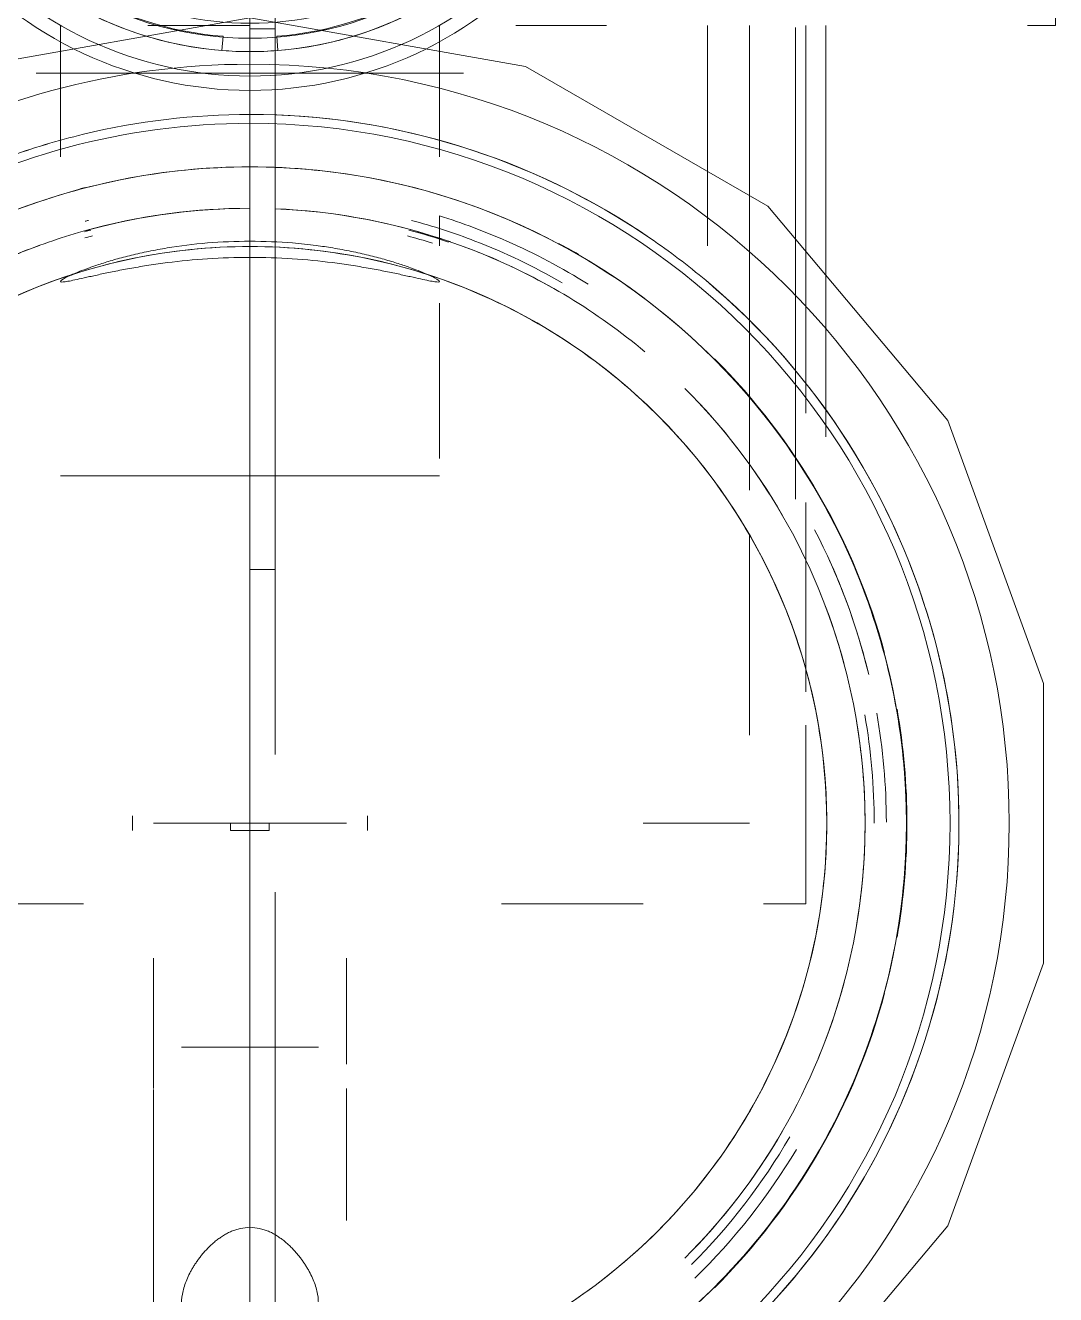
# Model space of a CAD drawing. Header units: metres. Extents: x 5 to 242, y -3 to 162.
# Drawn here: x 176.5136 to 176.6415, y 96.0434 to 96.201 of the extents above; entities that cross this region are included whole.
import ezdxf

# ---------------------------------------------------------------- set-up
doc = ezdxf.new("R2010")
doc.units = ezdxf.units.M
for name, color, linetype, lineweight in [('P-PIPE', 7, 'Continuous', 5), ('P-PIPE-CNTR', 7, 'Continuous', 5), ('P-SANR-FIXT', 7, 'Continuous', 5)]:
    doc.layers.add(name, color=color, linetype=linetype, lineweight=lineweight)

# ---------------------------------------------------------------- blocks, each defined once
blk = doc.blocks.new('Bomba Jacuzzi1 - 15B-T 1_1_2CV TRIF_220_380V _1 1_2CV_-2414014-TÉRREO 1_20')
at = {"layer": 'P-SANR-FIXT', "color": 254, "lineweight": 15, "true_color": 0xe0e0e0}
for p, q in [((-0.01000000000000001, 0.04879036790187211), (-0.01000000000000001, 0.02066056475512687)), ((0.08275103697726632, 0.0235077779681538), (0.09905599999994241, 0.0235077779681538)), ((0.09311510000000002, 0.01663468702741362), (0.09311510000000002, 0.02352500000000038)), ((0.09311510000000002, 0.01663468702741398), (0.09311510000000002, 0.02352500000000038)), ((0.09311510000000002, 0.0229713238353825), (0.09311510000000002, -0.02297132383538193)), ((0.09311510000000002, 0.02297132383538264), (0.09311510000000002, 0.0187560073709736)), ((0.09311510000000002, 0.0187560073709736), (0.09311510000000002, 0.01326250000000045)), ((0.09311510000000002, -3.196042743662642e-17), (0.09311510000000002, 0.01176250000000003)), ((0.09311510000000002, 5.048044136244805e-16), (0.09311510000000002, 0.01176250000000048)), ((-0.08689609248962615, 1.353583911622991e-16), (0.0868960924896132, 1.353583911622992e-16)), ((0.09311510000000002, -0.01176249999999998), (0.09311510000000002, -0.006088718036036832)), ((0.09311510000000002, -0.01176249999999954), (0.09311510000000002, -0.006088718036036295)), ((0.09311510000000002, -0.01326249999999951), (0.09311510000000002, -0.02297132383538179)), ((0.09311510000000002, -0.02352499999999963), (0.09311510000000002, -0.01663468702741345)), ((0.09311510000000002, -0.02272340506344993), (0.09311510000000002, -0.01663468702741305)), ((0.09905599999994241, -0.02350777796815307), (0.08275103697726632, -0.02350777796815307)), ((0.09311510000000002, -0.02352499999999963), (0.09311510000000002, -0.02272340506344993)), ((-0.01000000000000001, -0.03122211389559273), (-0.01000000000000001, -0.04879036790187178)), ((0, -0.04879036790188279), (0, -0.0619999999999997)), ((0.03579571668968001, -0.0619999999999997), (0.0109322728039117, -0.0619999999999997)), ((0.05242102550234312, -0.06772499999999959), (0.04023936132506853, -0.06772499999999959)), ((0.05242102550234312, -0.06772499999999959), (0.09878500888999846, -0.06772499999999959)), ((-0.009999999999893771, -0.06900000000020955), (0.01216656166898229, -0.06900000000020955)), ((0.09902800000000002, -0.09649999999999946), (0.09902800000000002, -0.09999999999999948)), ((0.09902800000000002, -0.09999999999999946), (0.09902800000000002, -0.09649999999999945))]:
    blk.add_line(p, q, dxfattribs=at)
at = {"layer": 'P-SANR-FIXT', "color": 7, "lineweight": 15, "true_color": 0xf8f8f8}
for p, q in [((-0.01000000000000001, 0.02640515683319184), (-0.01000000000000001, 0.02066056475512717)), ((0.0431151, 0.01176250000000048), (0.0431151, 0.01663468702741398)), ((0.0431151, 0.01176250000000048), (0.0431151, 0.01663468702741398)), ((-0.03305458530390024, 0.01198199999980097), (-0.06769895816836506, 0.01198199999980097)), ((-0.01675258606063108, 0.01198199999980097), (-0.03292027443979677, 0.01198199999980097)), ((0.0431151, 0.006088718036036957), (0.0431151, 0.01176250000000021)), ((0.0431151, 0.006088718036036957), (0.0431151, 0.01176250000000021)), ((-0.0278, 0.006010407640086194), (-0.0278, 0.00219996188337197)), ((-0.0278, 0.00601040764008618), (-0.0278, 5.314761940502449e-16)), ((-0.0278, 0.003000000000000454), (-0.0278, 0.006000000000000543)), ((-0.0278, 5.752449579571219e-16), (-0.0278, 0.006000000000000543)), ((0.0431151, 1.769835457978281e-16), (0.0431151, 0.006088718036036957)), ((0.0431151, 1.769835457978281e-16), (0.0431151, 0.006088718036036957)), ((-0.0278, 0.00155291427061557), (-0.0278, 0.003000000000000454)), ((-0.0278, 0.00219996188337197), (-0.0278, 5.459563935426076e-16)), ((-0.0278, 4.383442546046611e-16), (-0.0278, 0.00155291427061557)), ((-0.0278, -0.002199961883370876), (-0.0278, -0.00424999999999945)), ((-0.0278, -0.002199961883370891), (-0.0278, -0.004249999999999462)), ((-0.0278, -0.00599999999999946), (-0.0278, -0.00299999999999955)), ((-0.0278, -0.00599999999999946), (-0.0278, -0.002999999999999435)), ((-0.0278, -0.00424999999999945), (-0.0278, -0.008499999999999461)), ((-0.0278, -0.004249999999999462), (-0.0278, -0.006010407640085114)), ((-0.0278, -0.006010407640085114), (-0.0278, -0.008499999999999461)), ((-0.04931073422836671, -0.01198200000021679), (-0.03292027443979677, -0.01198200000021679)), ((-0.02989966485174173, -0.01198200000021679), (-0.01675258606063108, -0.01198200000021679)), ((0.0431151, -0.01663468702741305), (0.0431151, -0.01176249999999954)), ((0.0431151, -0.01663468702741305), (0.0431151, -0.01176249999999954)), ((0.0431151, -0.02272340506344999), (0.0431151, -0.01663468702741327)), ((0.0431151, -0.02272340506344999), (0.0431151, -0.01663468702741327)), ((0.04528757249115882, -0.02350777796815307), (0.06458708914909458, -0.02350777796815307)), ((0.04528757249115941, -0.02350777796815307), (0.06458708914910037, -0.02350777796815307)), ((0.07541090421815669, -0.02350777796815307), (0.07168666179381102, -0.02350777796815307)), ((0.09904000000000002, -0.03299999999999945), (0.09904000000000002, -0.04424999999999945))]:
    blk.add_line(p, q, dxfattribs=at)
at = {"layer": 'P-SANR-FIXT', "color": 254, "lineweight": 15, "true_color": 0xe9e9e9}
for p, q in [((0.09311510000000002, 0.02652500000000036), (0.09311510000000002, 0.0229713238353825)), ((0.09905599999994241, 0.0235077779681538), (0.08275103697726632, 0.0235077779681538)), ((0.09311510000000002, 0.01176250000000003), (0.09311510000000002, 0.01663468702741362)), ((0.09311510000000002, 0.01176250000000048), (0.09311510000000002, 0.01663468702741398)), ((0.09311510000000002, 0.01326250000000045), (0.09311510000000002, -0.01326249999999951)), ((0.09311510000000002, -0.006088718036036295), (0.09311510000000002, 5.048044136244805e-16)), ((0.09311510000000002, -0.006088718036036832), (0.09311510000000002, -3.196042743662642e-17)), ((0.09905599999996657, -0.0031099999999996), (0.08634771557962861, -0.0031099999999996)), ((0.08634771557962857, -0.003109999999999684), (0.09905599999996653, -0.003109999999999684)), ((0.09311510000000002, -0.01663468702741345), (0.09311510000000002, -0.01176249999999998)), ((0.09311510000000002, -0.01663468702741305), (0.09311510000000002, -0.01176249999999954)), ((0.08275103697726632, -0.02350777796815307), (0.09905599999994241, -0.02350777796815307)), ((0.09311510000000002, -0.02297132383538193), (0.09311510000000002, -0.02652499999999965)), ((-0.01000000000000001, -0.06374768774327863), (-0.01000000000000001, -0.06899999999999967)), ((0.04023936132506854, -0.06772499999999959), (0.05242102550234312, -0.06772499999999959))]:
    blk.add_line(p, q, dxfattribs=at)
at = {"layer": 'P-SANR-FIXT', "color": 7, "lineweight": 15, "true_color": 0xefefef}
for p, q in [((0.09311510000000002, 0.02652500000000036), (0.09311510000000002, 0.02297132383538264)), ((0.09905599999996649, 3.166817919009191e-16), (0.08689609248962667, 3.166817919009191e-16)), ((0.08689609248962671, 4.002593811947009e-16), (0.09905599999996656, 4.002593811947009e-16)), ((0.09311510000000002, -0.02297132383538179), (0.09311510000000002, -0.02652499999999965)), ((0.09905599999994325, -0.05679999999999957), (0.07168666179380931, -0.05679999999999957)), ((0.01093227280391171, -0.0619999999999997), (0.03579571668968002, -0.0619999999999997))]:
    blk.add_line(p, q, dxfattribs=at)
at = {"layer": 'P-SANR-FIXT', "color": 7, "lineweight": 15, "true_color": 0xfcfcfc}
for p, q in [((0.0431151, 0.02272340506345065), (0.0431151, 0.02352500000000038)), ((0.0431151, 0.02272340506345065), (0.0431151, 0.02352500000000038)), ((0.0009000000000000002, 0.01457100000000055), (-0.0009000000000000002, 0.01457100000000055)), ((-0.0009000000000000002, 0.01457100000000057), (0.0009000000000000002, 0.01457100000000057)), ((0, 0.01037671638814568), (0, 0.01157372325059615)), ((0, 0.0103767163881457), (0, 0.01157372325059616)), ((0, 0.008472553452177753), (0, 0.01037671638814568)), ((0, 0.008472553452177779), (0, 0.0103767163881457)), ((0, 0.003101169798418946), (0, 0.008472553452177753)), ((0, 0.003101169798418991), (0, 0.008472553452177779)), ((0, 0.006000000000000543), (0, 0.005795554957734937)), ((0, 0.006000000000000543), (0, 0.005795554957734949)), ((0, 0.006000000000000543), (0, 0.003000000000000535)), ((0, 0.006000000000000543), (0, 0.005196152422707164)), ((0, 0.005795554957734937), (0, 0.005196152422707144)), ((0, 0.005795554957734949), (0, 0.00519615242270717)), ((0, 0.005196152422707144), (0, 0.004242640687119785)), ((0, 0.00519615242270717), (0, 0.003000000000000535)), ((0, 0.005196152422707164), (0, 0.003000000000000529)), ((0, 0.004242640687119785), (0, 0.00300000000000049)), ((-0.0008999999999999983, 0.002397915761656867), (0, 0.002397915761656867)), ((-0.0008999999999999985, 0.00122474487139208), (-0.0008999999999999985, 0.002397915761656827)), ((0, 5.434613364809774e-16), (0, 0.003101169798418946)), ((0, 5.920351181898363e-16), (0, 0.003101169798418991)), ((0, 0.00300000000000049), (0, 0.001552914270615608)), ((0, 0.003000000000000535), (0, 0.001552914270615657)), ((0, 0.003000000000000535), (0, 0.001552914270615657)), ((0, 0.003000000000000529), (0, 0.001552914270615656)), ((0, 0.00239791576165687), (0, -0.002397915761655767)), ((0, 0.002397915761656902), (0, 0.001224744871392155)), ((-0.01000000000005123, 5.63639801498539e-16), (-0.05850484619845066, 5.63639801498539e-16)), ((-0.05850484619842666, 5.449880546848363e-16), (-0.01000000000002588, 5.449880546848363e-16)), ((-0.01000000000002586, 5.236717726120333e-16), (-0.05850484619842666, 5.236717726120333e-16)), ((-0.0008999999999999985, 5.129512418594716e-16), (-0.0008999999999999985, 0.00122474487139208)), ((-0.0008999999999999985, -0.001224744871391053), (-0.0008999999999999985, 5.129512418594716e-16)), ((0, 0.001552914270615608), (0, 4.811141272796937e-16)), ((0, 0.001552914270615657), (0, 5.324750852820893e-16)), ((0, 0.001552914270615657), (0, 5.324750852820893e-16)), ((0, 0.001552914270615656), (0, 5.344048324617012e-16)), ((0, 0.001224744871392155), (0, 5.916923405323593e-16)), ((0.02499999999999607, 5.63639801498539e-16), (-2.560811562801746e-14, 5.63639801498539e-16)), ((0, 5.204846766161375e-16), (0, -0.001083819415535427)), ((0, 5.463952411276528e-16), (0, -0.001083819415535377)), ((0, -0.00310116979841786), (0, 5.434613364809774e-16)), ((0, -0.003101169798417811), (0, 5.920351181898363e-16)), ((0, 4.811141272796937e-16), (0, -0.001552914270614643)), ((0, 5.324750852820893e-16), (0, -0.001552914270614592)), ((0, 5.916923405323593e-16), (0, -0.001224744871390974)), ((0, 5.324750852820893e-16), (0, -0.001552914270614592)), ((0, 5.344048324617012e-16), (0, -0.001552914270614587)), ((0.03150000000000001, 5.474571906916029e-16), (0.03156814834742188, 5.474571906916029e-16)), ((0.03150000000000001, 5.636408006992611e-16), (0.03150000000000001, -0.003109999999999437)), ((0.03156814834742188, 5.474571906916029e-16), (0.03250000000000009, 5.474571906916029e-16)), ((0.03250000000000009, 5.474571906916029e-16), (0.03350000000000017, 5.474571906916029e-16)), ((-0.0008999999999999985, -0.002397915761655797), (-0.0008999999999999985, -0.001224744871391053)), ((0, -0.001083819415535427), (0, -0.002131980982046344)), ((0, -0.001083819415535377), (0, -0.002131980982046272)), ((0, -0.001224744871390974), (0, -0.002397915761655727)), ((0, -0.001552914270614643), (0, -0.002999999999999512)), ((0, -0.001552914270614592), (0, -0.002999999999999464)), ((0, -0.001552914270614592), (0, -0.002999999999999464)), ((0, -0.001552914270614587), (0, -0.002999999999999461)), ((0, -0.002397915761655765), (-0.0008999999999999983, -0.002397915761655765)), ((0, -0.002131980982046344), (0, -0.00310999999999951)), ((0, -0.002131980982046272), (0, -0.003109999999999424)), ((0, -0.002999999999999512), (0, -0.00599999999999946)), ((0, -0.002999999999999464), (0, -0.005795554957733871)), ((0, -0.002999999999999464), (0, -0.00599999999999946)), ((0, -0.002999999999999461), (0, -0.00599999999999946)), ((0, -0.005990999999999459), (0, -0.00310116979841786)), ((0, -0.005990999999999429), (0, -0.003101169798417811)), ((0.03156814834742187, -0.003109999999999453), (0.03150000000000001, -0.003109999999999453)), ((0.03176794919243115, -0.003109999999999453), (0.03156814834742187, -0.003109999999999453)), ((0.03208578643762696, -0.003109999999999453), (0.03176794919243115, -0.003109999999999453)), ((0.03350000000000015, -0.003109999999999453), (0.03208578643762696, -0.003109999999999453)), ((0, -0.005795554957733871), (0, -0.00599999999999946)), ((0, -0.008472553452176674), (0, -0.005990999999999459)), ((0, -0.008472553452176634), (0, -0.005990999999999429)), ((0, -0.01037671638814461), (0, -0.008472553452176674)), ((0, -0.01037671638814459), (0, -0.008472553452176634)), ((0, -0.01157372325059509), (0, -0.01037671638814461)), ((0, -0.01157372325059508), (0, -0.01037671638814459)), ((-0.0009000000000000002, -0.01457099999999947), (0.0009000000000000002, -0.01457099999999947)), ((0.0009000000000000002, -0.01457099999999945), (-0.0009000000000000002, -0.01457099999999945)), ((0.0431151, -0.02352499999999963), (0.0431151, -0.02272340506344999)), ((0.0431151, -0.02352499999999963), (0.0431151, -0.02272340506344999))]:
    blk.add_line(p, q, dxfattribs=at)
at = {"layer": 'P-SANR-FIXT', "color": 7, "lineweight": 15, "true_color": 0xf3f3f3}
for p, q in [((0.0431151, 0.02046959409182712), (0.0431151, 0.02352500000000038)), ((0.0431151, 0.02046959409182712), (0.0431151, 0.02352500000000038)), ((0.0431151, 0.02044730758690944), (0.0431151, 0.0235077779681538)), ((0.04311510000000002, 0.02044730758690945), (0.04311510000000002, 0.02350777796815381)), ((0.0431151, 0.01663468702741398), (0.0431151, 0.02037324762402934)), ((0.0431151, 0.01663468702741398), (0.0431151, 0.02037324762402934)), ((0.09902800000000002, 0.01267122112328482), (0.09902800000000002, 5.414335646491964e-16)), ((0.0431151, 5.048044136244805e-16), (0.0431151, 0.01176250000000048)), ((0.0431151, 0.006088718036037295), (0.0431151, 0.01176250000000048)), ((0.0431151, 5.048044136244805e-16), (0.0431151, 0.006088718036037295)), ((0.09862, 5.44077283226585e-16), (0.09862, -0.003109999999999457)), ((0.09862000000000003, 5.239850220384312e-16), (0.09862000000000003, -0.003109999999999476)), ((0.08634771557963129, -0.003109999999999457), (0.09862, -0.003109999999999457)), ((0.0431151, -0.02272340506344993), (0.0431151, -0.01663468702741305)), ((0.0431151, -0.02272340506344993), (0.0431151, -0.01663468702741305)), ((0.0645870891490946, -0.02350777796815307), (0.04528757249115882, -0.02350777796815307)), ((0.06458708914910037, -0.02350777796815307), (0.04528757249115939, -0.02350777796815307)), ((0.07168666179380931, -0.05679999999999957), (0.09905599999994325, -0.05679999999999957)), ((-0.01000000000000001, -0.06374768774327831), (-0.01000000000000001, -0.06899999999999967))]:
    blk.add_line(p, q, dxfattribs=at)
at = {"layer": 'P-SANR-FIXT', "color": 7, "lineweight": 15, "true_color": 0xfafafa}
for p, q in [((0.0431151, 0.02350777796815382), (0.0431151, 0.02044730758690946)), ((0.04311510000000002, 0.02350777796815381), (0.04311510000000002, 0.02044730758690945)), ((0.0431151, 0.02046959409182696), (0.0431151, 0.02272340506345065)), ((0.0431151, 0.02046959409182696), (0.0431151, 0.02272340506345065)), ((0.0431151, 0.01663468702741374), (0.0431151, 0.02037324762402917)), ((0.0431151, 0.01663468702741374), (0.0431151, 0.02037324762402917)), ((-0.0278, 0.008500000000000544), (-0.0278, 0.007361215932168269)), ((-0.0278, 0.008500000000000544), (-0.0278, 0.00601040764008618)), ((-0.0278, 0.007361215932168269), (-0.0278, 0.006010407640086194)), ((-0.0278, 5.459563935426076e-16), (-0.0278, -0.002199961883370876)), ((-0.0278, 5.314761940502449e-16), (-0.0278, -0.002199961883370891)), ((-0.0278, -0.00299999999999955), (-0.0278, 4.383442546046611e-16)), ((-0.0278, -0.002999999999999435), (-0.0278, 5.752449579571219e-16)), ((0.0665852961746894, 3.166817919009191e-16), (0.04311509999999998, 3.166817919009191e-16)), ((0.04311510000000002, 4.002593811947009e-16), (0.06658529617468945, 4.002593811947009e-16)), ((0.0431151, -0.00155842329472024), (0.0431151, 2.605611350916099e-16)), ((0.0431151, -0.01176249999999977), (0.0431151, 1.769835457978281e-16)), ((0.0431151, -0.006088718036036591), (0.0431151, 1.769835457978281e-16)), ((0.0431151, -0.003109999999999614), (0.0431151, -0.00155842329472024)), ((-0.05611845926592463, -0.003109999999999437), (-0.01000000000005122, -0.003109999999999437)), ((-0.05611845926590057, -0.003109999999999475), (-0.01000000000002588, -0.003109999999999475)), ((-0.01000000000002588, -0.003109999999999457), (-0.05611845926590057, -0.003109999999999457)), ((0.0431151, -0.01176249999999977), (0.0431151, -0.006088718036036591)), ((0.09904000000000002, -0.04424999999999944), (0.09904000000000002, -0.03299999999999943))]:
    blk.add_line(p, q, dxfattribs=at)
at = {"layer": 'P-SANR-FIXT', "color": 7, "lineweight": 15, "true_color": 0xfbfbfb}
for p, q in [((0.0431151, 0.02037324762402917), (0.0431151, 0.02046959409182696)), ((0.0431151, 0.02037324762402917), (0.0431151, 0.02046959409182696)), ((0.0431151, 0.01176250000000021), (0.0431151, 0.01663468702741374)), ((0.0431151, 0.01176250000000021), (0.0431151, 0.01663468702741374)), ((0, 0.01157372325059615), (0, 0.01198200000000053)), ((0, 0.01157372325059616), (0, 0.01198200000000053)), ((0.1075, 5.241691525270655e-16), (0.09862000000000003, 5.241691525270654e-16)), ((0, -0.01198199999999948), (0, -0.01157372325059509)), ((0, -0.01198199999999948), (0, -0.01157372325059508)), ((0.0431151, -0.01663468702741327), (0.0431151, -0.01176249999999977)), ((0.0431151, -0.01663468702741327), (0.0431151, -0.01176249999999977)), ((0.07168666179381102, -0.02350777796815307), (0.07541090421815669, -0.02350777796815307))]:
    blk.add_line(p, q, dxfattribs=at)
at = {"layer": 'P-SANR-FIXT', "color": 7, "lineweight": 15, "true_color": 0xf6f6f6}
for p, q in [((0.0431151, 0.02037324762402934), (0.0431151, 0.02046959409182712)), ((0.0431151, 0.02037324762402934), (0.0431151, 0.02046959409182712)), ((0.09902800000000002, 5.583533635444838e-16), (0.09902800000000002, 0.01267122112328484)), ((0.0431151, -0.003109999999999682), (0.0431151, 4.839100163010352e-16)), ((0.0431151, -0.01176249999999954), (0.0431151, 5.048044136244805e-16)), ((0.0431151, -0.01176249999999954), (0.0431151, 5.048044136244805e-16)), ((0.09862, 5.439044770128022e-16), (0.08689609248963001, 5.439044770128022e-16)), ((0.06474332198854318, -0.0031099999999996), (0.05272720470951614, -0.0031099999999996)), ((0.05272720470951614, -0.003109999999999684), (0.06474332198854316, -0.003109999999999684)), ((0.09862000000000003, -0.003109999999999476), (0.1075, -0.003109999999999476)), ((0.0431151, -0.02352499999999963), (0.0431151, -0.02272340506344993)), ((0.0431151, -0.02352499999999963), (0.0431151, -0.02272340506344993))]:
    blk.add_line(p, q, dxfattribs=at)
at = {"layer": 'P-SANR-FIXT', "color": 9, "lineweight": 15, "true_color": 0xc0c0c0}
for p, q in [((0.0868960924896132, 1.353583911622992e-16), (0.1075000000000001, 1.353583911622992e-16)), ((0.1075000000000001, -0.003109999999999865), (0.08634771557961472, -0.003109999999999865)), ((0.09905599999993886, -0.0619999999999997), (0.05924381481993751, -0.0619999999999997)), ((0.05090153967190472, -0.06900000000020955), (0.09905600000007035, -0.06900000000020955)), ((0.09905599999993797, -0.07146999999999966), (0.0479579082981226, -0.07146999999999966)), ((0.09902800000000002, -0.09999999999999946), (0.1183493649054411, -0.09999999999999946))]:
    blk.add_line(p, q, dxfattribs=at)
at = {"layer": 'P-SANR-FIXT', "color": 254, "lineweight": 15, "true_color": 0xd3d3d3}
for p, q in [((-0.008544654774432017, -0.003109999999999865), (-0.0863477155796277, -0.003109999999999865)), ((0.08634771557961472, -0.003109999999999865), (0.00854465477441904, -0.003109999999999865)), ((0.05924381481993751, -0.0619999999999997), (0.04133718488738112, -0.0619999999999997)), ((0.05924381481993751, -0.0619999999999997), (0.09905599999993886, -0.0619999999999997)), ((0.09878500888999846, -0.06772499999999959), (0.05242102550234312, -0.06772499999999959)), ((0.01630712454133827, -0.06900000000020955), (0.03983716857415912, -0.06900000000020955)), ((0.04795790829812261, -0.07146999999999966), (0.09905599999993799, -0.07146999999999966)), ((0.1183493649054411, -0.09999999999999945), (0.09902800000000002, -0.09999999999999945)), ((0.09902800000000002, -0.09999999999999948), (0.1183493649054411, -0.09999999999999948)), ((0.1183493649054411, -0.09999999999999946), (0.09902800000000002, -0.09999999999999946))]:
    blk.add_line(p, q, dxfattribs=at)
at = {"layer": 'P-SANR-FIXT', "color": 9, "lineweight": 15, "true_color": 0xc0c0c0, "flags": 128}
for points in [[(0.09999998131676355, 5.050566449236575e-16), (0.09396924395872282, 0.0342020127350565), (0.07660442781418467, 0.06427875796631603), (0.04999998598757245, 0.08660253633340473), (0.01736480680291962, 0.09848077070137191), (-0.01736482548615646, 0.09848077070137187), (-0.05000000467080925, 0.08660253633340458), (-0.07660444649742139, 0.06427875796631578), (-0.09396926264195941, 0.03420201273505619), (-0.1, 1.954921369333039e-16)], [(-0.1000000000000001, -4.677232062027236e-16), (-0.0939692626419592, -0.03420201273505644), (-0.07660444649742097, -0.06427875796631592), (-0.05000000467080871, -0.08660253633340455), (-0.01736482548615584, -0.09848077070137164), (0.01736480680292023, -0.09848077070137147), (0.04999998598757299, -0.08660253633340408), (0.07660442781418506, -0.0642787579663152), (0.093969243958723, -0.03420201273505556), (0.09999998131676352, 4.695065816975192e-16)]]:
    blk.add_lwpolyline(points, dxfattribs=at)
at = {"layer": 'P-SANR-FIXT', "color": 9, "lineweight": 15, "true_color": 0xc0c0c0}
for centre, radius, start, end in [((0, 1.023625628704395e-16), 0.08689609248961411, 359.9999999999994, 179.9999999999995), ((0, 1.127187232441429e-16), 0.08149000000000008, 359.9999999999996, 179.9999999999996), ((0, 1.127187232441429e-16), 0.07159999999999996, 7.824164516400251e-13, 180.0000000000004), ((0, 1.023625628704395e-16), 0.0868960924896141, 179.9999999999999, 359.9999999999994), ((0, 1.127187232441429e-16), 0.08149000000000009, 179.9999999999996, 359.9999999999991), ((0, 1.127187232441429e-16), 0.07159999999999996, 180.0000000000008, 4.071109992273301e-13)]:
    blk.add_arc(centre, radius, start, end, dxfattribs=at)
at = {"layer": 'P-SANR-FIXT', "color": 254, "lineweight": 15, "true_color": 0xd3d3d3}
for centre, radius, start, end in [((0, 1.290458026391406e-16), 0.08689609248961411, 359.9999999999994, 179.9999999999995), ((0, 2.167599433278156e-16), 0.07634999999999996, 20.01271660010199, 29.99999999999997), ((0, 2.19957385638736e-16), 0.07635000000000007, 20.0127166001024, 30.00000000000044), ((0, 1.431086360526023e-16), 0.07635300000000007, 359.9999999999994, 15.74537041245788), ((0, 2.167599433278156e-16), 0.07635000000000007, 359.9999999999996, 15.55919461426821), ((0, 2.19957385638736e-16), 0.07635000000000003, 3.766041550160073e-13, 15.00000000000037), ((0, 1.290458026391406e-16), 0.0868960924896141, 179.9999999999999, 359.9999999999994), ((0, 2.167599433278156e-16), 0.07635000000000006, 340.9453238629661, 357.6392696897783), ((0, 1.431086360526023e-16), 0.07635300000000006, 341.9352823506699, 357.605156484569), ((0, 2.167599433278156e-16), 0.07635000000000006, 329.9999999999996, 339.9872833998976), ((0, 2.19957385638736e-16), 0.07634999999999996, 330.0000000000001, 339.987283399898), ((0, 1.431086360526023e-16), 0.07635300000000007, 320.0559387775613, 337.4999999999994), ((0, 1.431086360526023e-16), 0.07635299999999993, 224.9999999999996, 239.9569789395846), ((0, 2.167599433278156e-16), 0.07634999999999995, 224.9999999999996, 254.9999999999996), ((0, 2.19957385638736e-16), 0.07635000000000004, 225.0000000000001, 255), ((0, 2.167599433278156e-16), 0.07635000000000003, 284.9999999999996, 314.9999999999997), ((0, 2.19957385638736e-16), 0.07634999999999993, 285.0000000000001, 315.0000000000001), ((0, 1.431086360526023e-16), 0.07635300000000006, 300.0430210605426, 314.9999999999994), ((0, 3.521183344901147e-16), 0.07898999999999994, 224.3689692603676, 239.1586256804902), ((0, 3.182787366995399e-16), 0.08154999999999993, 224.9999999999996, 254.9999999999996), ((0, 3.214761790104603e-16), 0.08155000000000005, 225.0000000000001, 255), ((0, 3.182787366995399e-16), 0.08155000000000005, 284.9999999999996, 314.9999999999997), ((0, 1.431086360526023e-16), 0.07635299999999998, 247.4999999999995, 292.4999999999995), ((0, 3.214761790104603e-16), 0.08154999999999994, 285.0000000000001, 300.0000000000001), ((0, 2.167599433278156e-16), 0.07634999999999997, 260.0127165999993, 279.9872834), ((0, 2.19957385638736e-16), 0.07634999999999999, 260.0127165999996, 279.9872834000004), ((0, 3.182787366995399e-16), 0.08154999999999998, 260.0127165999971, 279.9872834000021), ((0, 3.214761790104603e-16), 0.08155, 260.0127165999975, 279.9872834000025)]:
    blk.add_arc(centre, radius, start, end, dxfattribs=at)
at = {"layer": 'P-SANR-FIXT', "color": 254, "lineweight": 15, "true_color": 0xe0e0e0}
for centre, radius, start, end in [((0, 1.431086360526023e-16), 0.07635299999999996, 15.74537041245791, 22.49999999999968), ((0, 2.844391389089651e-16), 0.08154999999999998, 14.53139115365333, 14.99999999999999), ((0, 2.19957385638736e-16), 0.07635000000000004, 15.00000000000038, 15.55919461426862), ((0, 2.19957385638736e-16), 0.07635, 340.9453238629664, 357.6392696897787), ((0, 1.431086360526023e-16), 0.07635300000000006, 337.4999999999994, 341.9352823506699), ((0, 3.182787366995399e-16), 0.08155000000000007, 329.9999999999996, 331.9558840677038), ((0, 4.197975300712642e-16), 0.07748999999999995, 224.9999999999996, 239.8482480200771), ((0, 4.229949723821846e-16), 0.07749000000000006, 225.0000000000001, 239.8482480200776), ((0, 3.553157768010351e-16), 0.07899000000000009, 224.368969260368, 239.1586256804906), ((0, 3.521183344901147e-16), 0.07899000000000005, 283.5275949408583, 297.4640079610737), ((0, 3.521183344901147e-16), 0.07899, 270.096628177378, 279.9784075491851)]:
    blk.add_arc(centre, radius, start, end, dxfattribs=at)
at = {"layer": 'P-SANR-FIXT', "color": 7, "lineweight": 15, "true_color": 0xfbfbfb}
for centre, radius, start, end in [((0, 4.874767256524138e-16), 0.07549499999999999, 14.99999999999999, 15.74783004262014), ((0, 4.229949723821846e-16), 0.07624500000000006, 15.00000000000038, 15.58213249377808), ((0, 4.568345701727594e-16), 0.076245, 341.1394710847335, 345), ((0, 4.197975300712642e-16), 0.07749000000000006, 338.8713062491161, 344.9999999999997)]:
    blk.add_arc(centre, radius, start, end, dxfattribs=at)
at = {"layer": 'P-SANR-FIXT', "color": 7, "lineweight": 15, "true_color": 0xfcfcfc}
for centre, radius, start, end in [((0, 4.906741679633342e-16), 0.07549500000000005, 15.00000000000037, 15.74783004262054), ((0, 4.874767256524138e-16), 0.07549500000000003, 342.5419424294481, 344.9999999999997), ((0, 4.906741679633342e-16), 0.07549499999999999, 342.5419424294484, 345), ((0, 4.229949723821846e-16), 0.07748999999999998, 338.8713062491165, 345)]:
    blk.add_arc(centre, radius, start, end, dxfattribs=at)
at = {"layer": 'P-SANR-FIXT', "color": 254, "lineweight": 15, "true_color": 0xe9e9e9}
for centre, radius, start, end in [((0, 2.876365812198856e-16), 0.08155000000000004, 14.53139115365369, 15.00000000000037), ((0, 3.553157768010351e-16), 0.07898999999999996, 283.5275949408586, 294.373727888589), ((0, 4.197975300712642e-16), 0.07748999999999993, 269.9999999999996, 279.9872833999774), ((0, 4.229949723821846e-16), 0.07748999999999998, 270, 279.9872833999778), ((0, 3.553157768010351e-16), 0.07898999999999999, 270.0966281773782, 279.9784075491855)]:
    blk.add_arc(centre, radius, start, end, dxfattribs=at)
at = {"layer": 'P-SANR-FIXT', "color": 7, "lineweight": 15, "true_color": 0xf6f6f6}
for centre, radius, start, end in [((0, 4.197975300712642e-16), 0.076245, 14.99999999999999, 15.58213249377769), ((0, 4.53637127861839e-16), 0.07624500000000005, 341.1394710847331, 344.9999999999997), ((0, 3.553157768010351e-16), 0.07898999999999996, 327.8965642012266, 336.201465584604)]:
    blk.add_arc(centre, radius, start, end, dxfattribs=at)
at = {"layer": 'P-SANR-FIXT', "color": 7, "lineweight": 15, "true_color": 0xefefef}
for centre, radius, start, end in [((0, 3.859579322806895e-16), 0.07748999999999998, 14.99999999999999, 15.31415599991012), ((0, 3.521183344901147e-16), 0.07899000000000007, 327.8965642012262, 336.2014655846036), ((0, 3.214761790104603e-16), 0.08154999999999996, 330.0000000000001, 331.9558840677042)]:
    blk.add_arc(centre, radius, start, end, dxfattribs=at)
at = {"layer": 'P-SANR-FIXT', "color": 7, "lineweight": 15, "true_color": 0xf3f3f3}
for centre, radius, start, end in [((0, 3.891553745916099e-16), 0.07749000000000006, 15.00000000000038, 15.31415599991053), ((0, 3.521183344901147e-16), 0.07899000000000006, 336.2014655846036, 342.6862206213489)]:
    blk.add_arc(centre, radius, start, end, dxfattribs=at)
at = {"layer": 'P-SANR-FIXT', "color": 7, "lineweight": 15, "true_color": 0xf8f8f8}
for centre, radius, start, end in [((0, 3.553157768010351e-16), 0.07898999999999996, 336.201465584604, 342.6862206213493), ((0, 4.197975300712642e-16), 0.07749000000000004, 329.9999999999996, 338.8713062491161)]:
    blk.add_arc(centre, radius, start, end, dxfattribs=at)
at = {"layer": 'P-SANR-FIXT', "color": 7, "lineweight": 15, "true_color": 0xfafafa}
blk.add_arc((0, 4.229949723821846e-16), 0.07748999999999996, 330.0000000000001, 338.8713062491165, dxfattribs=at)
at = {"layer": 'P-SANR-FIXT', "color": 9, "lineweight": 15, "true_color": 0xc0c0c0}
for centre, major_axis, ratio, start_param, end_param in [((-8.872786700619351e-06, 1.194313342431606e-16), (1.85329449417384e-09, 0.09424203516568411), 0.9999999532919074, 4.712389000049942, 7.853981653639738), ((-3.064626870619938e-06, 1.531878561429779e-16), (0, 0.08799999999999768), 0.9999999532919084, 4.712388980384688, 4.949531339823037), ((6.456456463216353e-18, 1.709992020943752e-16), (1.730535956371782e-09, 0.0879999999999977), 0.9999999532919076, 4.71238900004986, 4.949531359488209), ((-8.872786700619351e-06, 1.194313342431606e-16), (1.853288258245072e-09, 0.09424203516568413), 0.9999999532919074, 1.570796346460093, 4.712389000049876), ((-3.064626870619938e-06, 1.531878561429779e-16), (0, 0.08799999999999777), 0.999999953291906, 1.570796326794898, 4.014257279586957), ((-3.064626870619938e-06, 1.531878561429779e-16), (-1.639127731323199e-09, 0.08799999999999769), 0.9999999532919077, 4.111975772536527, 4.712388961758236), ((6.456456463216353e-18, 1.709992020943752e-16), (0, 0.08799999999999772), 0.9999999532919074, 1.606865268131797, 4.01425727958695), ((6.456456463216353e-18, 1.709992020943752e-16), (0, 0.08799999999999764), 0.9999999532919095, 4.111905785675578, 4.676320039047775)]:
    blk.add_ellipse(centre, major_axis=major_axis, ratio=ratio, start_param=start_param, end_param=end_param, dxfattribs=at)
at = {"layer": 'P-SANR-FIXT', "color": 254, "lineweight": 15, "true_color": 0xd3d3d3}
for centre, major_axis, ratio, start_param, end_param in [((-3.064626870619938e-06, 1.531878561429779e-16), (0, 0.08799999999999766), 0.9999999532919084, 4.949531339823037, 5.061454830783553), ((6.456456463216353e-18, 1.709992020943752e-16), (0, 0.08799999999999775), 0.9999999532919068, 4.949531339823031, 5.061454830783546), ((-3.064626870619938e-06, 1.531878561429779e-16), (0, 0.08799999999999777), 0.9999999532919063, 4.014257279586957, 4.11197579116298), ((6.456456463216353e-18, 1.709992020943752e-16), (0, 0.08799999999999764), 0.9999999532919093, 4.01425727958695, 4.111905785675578)]:
    blk.add_ellipse(centre, major_axis=major_axis, ratio=ratio, start_param=start_param, end_param=end_param, dxfattribs=at)
at = {"layer": 'P-SANR-FIXT', "color": 9, "lineweight": 15, "true_color": 0xc0c0c0}
for points, knots in [([(-0.08149, 6.915610263412785e-16), (-0.08148999999999998, 0.005333582773260973), (-0.08043936840709714, 0.01600059014543053), (-0.0757721031800545, 0.0313863415192503), (-0.06819284841398482, 0.04556576560923738), (-0.05799301510907046, 0.05799445858359879), (-0.04556408001983154, 0.0681929903311892), (-0.02665942578964575, 0.0783037554691922), (7.537335626577962e-07, 0.08361310612496461), (0.03199919312469778, 0.07724569004400805), (0.05912412820276933, 0.05912064882930373), (0.07724849923916756, 0.03199308827359808), (0.0814900000000001, 0.01066357034138363), (0.08149000000000003, -6.285110452919352e-16)], [-1, -1, -1, -1, -0.9375, -0.875, -0.8125, -0.75, -0.6875, -0.625, -0.5, -0.375, -0.25, -0.125, 0, 0, 0, 0]), ([(0.07160000000000001, 8.170372942311886e-16), (0.07159999999999996, 0.004996843003584869), (0.07055012434632335, 0.01499139778632501), (0.06589111025518522, 0.02933330300252009), (0.05835243489548379, 0.04239177096085897), (0.04826334414661269, 0.05359771425668258), (0.0360648502580706, 0.0624614457847582), (0.02229012284592068, 0.06859358641576921), (0.002624721371722811, 0.07278074740840991), (-0.02278000513027219, 0.07011875253094395), (-0.04933087644795584, 0.05478847502356465), (-0.06735058388932334, 0.02998633844027752), (-0.0716000000000001, 0.009997411137902276), (-0.07160000000000001, -3.300021714225388e-16)], [-1, -1, -1, -1, -0.9333333333333333, -0.8666666666666667, -0.8, -0.7333333333333333, -0.6666666666666666, -0.6, -0.5333333333333333, -0.4, -0.2666666666666667, -0.1333333333333333, 0, 0, 0, 0]), ([(0.08149, -6.512403850954116e-16), (0.08148999999999997, -0.005331785170691825), (0.08044018347857498, -0.0159962075207034), (0.07577345726074407, -0.03138322580897823), (0.06819486301830606, -0.04556270254235167), (0.05799556549671066, -0.05799192230404528), (0.04556708016979629, -0.06819098187628486), (0.02666286868296153, -0.07830258590981386), (2.917092179272419e-06, -0.08361310525599641), (-0.03199578100517066, -0.07724709681733986), (-0.05912158446045693, -0.05912325027610014), (-0.07724687002309763, -0.03199649235308241), (-0.08149000000000008, -0.01066716554652141), (-0.08149000000000003, 7.048153727318152e-16)], [-1, -1, -1, -1, -0.9375, -0.875, -0.8125, -0.75, -0.6875, -0.625, -0.5, -0.375, -0.25, -0.125, 0, 0, 0, 0]), ([(-0.07160000000000001, -8.162617680635638e-16), (-0.07159999999999994, -0.004998705568951706), (-0.0705492235242164, -0.01499593211006942), (-0.06588961795123277, -0.02933649530441696), (-0.05835022473143901, -0.0423948629436537), (-0.04826056498655445, -0.05360020190055405), (-0.03606161013376021, -0.06246332051961071), (-0.02228656631151024, -0.06859474071664154), (-0.002620951118988878, -0.07278088395454108), (0.02278365785610294, -0.07011757158513147), (0.04933365487162434, -0.05478591583913355), (0.06735238439740708, -0.02998283883067848), (0.07160000000000011, -0.009993686007168193), (0.07160000000000001, 8.136043921913583e-16)], [-1, -1, -1, -1, -0.9333333333333333, -0.8666666666666667, -0.8, -0.7333333333333333, -0.6666666666666666, -0.6, -0.5333333333333333, -0.4, -0.2666666666666667, -0.1333333333333333, 0, 0, 0, 0])]:
    blk.add_open_spline(points, degree=3, knots=knots, dxfattribs=at)
at = {"layer": 'P-SANR-FIXT', "color": 7, "lineweight": 15, "true_color": 0xfafafa}
for points in [[(0.06725966523939035, 0.02352500000000038), (0.06718528992804011, 0.02352500000000035), (0.06717186702195883, 0.02332520632458718), (0.06722690217056908, 0.02293061317016548)], [(0.06770385827511761, 0.02292761926369992), (0.06749351329534267, 0.02332260022925559), (0.06735028937225293, 0.02352500000000038), (0.06725966523939035, 0.02352500000000037)], [(0.07204296775630119, -0.00528773081993161), (0.07218496153671622, -0.003560387205283132), (0.07225557536829667, -0.001783230087651041), (0.07226253747327147, 6.716026254008009e-16)], [(0.06722690217056906, -0.02293061317016469), (0.06717186702195882, -0.02332520632458642), (0.06718528992804013, -0.02352499999999965), (0.06725966523939036, -0.02352499999999963)], [(0.06725966523939036, -0.02352499999999963), (0.06735028937225296, -0.02352499999999961), (0.06749351329534271, -0.02332260022925484), (0.06770385827511767, -0.02292761926369918)]]:
    blk.add_open_spline(points, degree=3, dxfattribs=at)
at = {"layer": 'P-SANR-FIXT', "color": 7, "lineweight": 15, "true_color": 0xf8f8f8}
for points in [[(0.06722690217056908, 0.02293061317016548), (0.06728193731917934, 0.02253602001574377), (0.06740543052248112, 0.02194662738231354), (0.06757486483220662, 0.02118131021015163)], [(0.06849269258512396, 0.02118228345161362), (0.06834027601593835, 0.02156331237550506), (0.06805293627312266, 0.02223885721796099), (0.06780903076500511, 0.02273012878092209), (0.06770385827511761, 0.02292761926369992)], [(0.06959988120346877, 0.01023165422180731), (0.06980005837753699, 0.008649932494654304), (0.06996584521950593, 0.006977730143898205), (0.07007614978936623, 0.005257992802692371)], [(0.0720429677563012, 0.005287730819932649), (0.07190097397588617, 0.007015074434581081), (0.07168760024663655, 0.008692604546245954), (0.07142603123523922, 0.01027537323332437)], [(0.07024764732929105, 4.486107110026189e-16), (0.0702412766569782, -0.001770983129829918), (0.07018645435922653, -0.003538255461485381), (0.07007614978936623, -0.005257992802691194)], [(-0.05806776862387165, -0.008308862457096602), (-0.05754406583577625, -0.008183881054566551), (-0.05700904549944402, -0.008000074389879262), (-0.05647220719153354, -0.007762677085491648)], [(-0.05960809086900015, -0.008499999999999461), (-0.0591038566518256, -0.008499999999999466), (-0.05859147141196705, -0.008433843859626654), (-0.05806776862387165, -0.008308862457096602)], [(0.07142603123523923, -0.0102753732333234), (0.07153653349149727, -0.009606717913175201), (0.07163843424690894, -0.008921150346901255), (0.0717299854451553, -0.00822205947683331)], [(0.06757486483220662, -0.02118131021015078), (0.06740543052248109, -0.02194662738231272), (0.06728193731917931, -0.02253602001574296), (0.06722690217056906, -0.02293061317016469)], [(0.06770385827511767, -0.02292761926369918), (0.06780903076500515, -0.02273012878092136), (0.06805293627312267, -0.02223885721796026), (0.06834027601593841, -0.02156331237550432), (0.06849269258512401, -0.02118228345161288)]]:
    blk.add_open_spline(points, degree=3, dxfattribs=at)
at = {"layer": 'P-SANR-FIXT', "color": 7, "lineweight": 15, "true_color": 0xf6f6f6}
for points in [[(0.06757486483220662, 0.02118131021015163), (0.06765958198706938, 0.02079865162407067), (0.06785198685000676, 0.01994537218254293), (0.06818773320361976, 0.0184182261614933), (0.06855279372573979, 0.01666470784975068), (0.06892563296943877, 0.01470449778292806), (0.06928242027631683, 0.01255899650073527), (0.06949979261643469, 0.01102251508538381), (0.06959988120346877, 0.01023165422180731)], [(0.07007614978936623, 0.005257992802692371), (0.07018645435922652, 0.003538255461486537), (0.07024127665697817, 0.001770983129830968), (0.07024764732929105, 4.487743266194319e-16)], [(0.07226253747327147, 6.719595922120442e-16), (0.07225557536829666, 0.001783230087652231), (0.07218496153671623, 0.003560387205284218), (0.0720429677563012, 0.005287730819932649)], [(0.07007614978936623, -0.005257992802691194), (0.06996584521950593, -0.006977730143897006), (0.069800058377537, -0.00864993249465317), (0.0695998812034688, -0.01023165422180618)], [(0.0717299854451553, -0.00822205947683331), (0.07185514435970175, -0.007266337911817769), (0.0719609605661426, -0.006285342094606468), (0.0720429677563012, -0.005287730819931609)], [(0.06819261889837099, -0.01838049744637691), (0.06807581775241549, -0.01892727483517564), (0.06785198685000682, -0.01994537218254205), (0.0676595819870694, -0.02079865162406982), (0.06757486483220662, -0.02118131021015078)]]:
    blk.add_open_spline(points, degree=3, dxfattribs=at)
for points, knots in [([(0.06948857519402914, 0.01839817089223983), (0.06940299181331269, 0.01867000913774218), (0.06923265809351173, 0.01919481117838594), (0.06888685405475464, 0.0201648263878898), (0.06864510915430957, 0.02080125452772218), (0.06849269258512396, 0.02118228345161362)], [-0.4285714285714285, -0.4285714285714285, -0.4285714285714285, -0.4285714285714285, -0.3928571428571428, -0.3571428571428571, -0.2857142857142857, -0.2857142857142857, -0.2857142857142857, -0.2857142857142857]), ([(0.07142603123523922, 0.01027537323332437), (0.07129524672954053, 0.01106675757686358), (0.07100958007706933, 0.01260214555164877), (0.07052849131005183, 0.01474203340100002), (0.07010196428586599, 0.01636779410709976), (0.06974615837781038, 0.01756378170537186), (0.06957415857474558, 0.01812633264673748), (0.06948857519402914, 0.01839817089223983)], [-0.7142857142857143, -0.7142857142857143, -0.7142857142857143, -0.7142857142857143, -0.6428571428571428, -0.5714285714285714, -0.5, -0.4642857142857143, -0.4285714285714285, -0.4285714285714285, -0.4285714285714285, -0.4285714285714285]), ([(0.06849269258512401, -0.02118228345161288), (0.06864510915430962, -0.02080125452772143), (0.06888685405475464, -0.02016482638788905), (0.06923265809351181, -0.01919481117838515), (0.06940299181331278, -0.0186700091377414), (0.0694885751940292, -0.01839817089223904)], [-0.7142857142857143, -0.7142857142857143, -0.7142857142857143, -0.7142857142857143, -0.6428571428571428, -0.6071428571428571, -0.5714285714285714, -0.5714285714285714, -0.5714285714285714, -0.5714285714285714])]:
    blk.add_open_spline(points, degree=3, knots=knots, dxfattribs=at)
at = {"layer": 'P-SANR-FIXT', "color": 7, "lineweight": 15, "true_color": 0xf8f8f8}
for points, knots in [([(-0.05328316967261382, 0.005709770485345062), (-0.05341060920134753, 0.00582214157842237), (-0.05366693299293188, 0.006040152430708586), (-0.05406204233072649, 0.006344460298124138), (-0.05446152360323272, 0.006629092265072888), (-0.05486087237473806, 0.006895909724154453), (-0.05526113625332776, 0.007143543665123086), (-0.05580047756730351, 0.007445833965120593), (-0.05674153533127795, 0.00790817105753669), (-0.05807908617210841, 0.00836768771925489), (-0.05910385665182549, 0.008500000000000537), (-0.05960809086900006, 0.008500000000000544)], [-0.5714285714285714, -0.5714285714285714, -0.5714285714285714, -0.5714285714285714, -0.5357142857142857, -0.5, -0.4642857142857143, -0.4285714285714285, -0.3928571428571428, -0.3571428571428571, -0.2857142857142857, -0.1428571428571428, 0, 0, 0, 0]), ([(-0.05015805237809574, 4.482369913915954e-16), (-0.05018410968368835, 0.0004065371309219415), (-0.05026545364162143, 0.00100077194560064), (-0.05043401309452803, 0.001657582564404137), (-0.05055171320786185, 0.002021493977603425), (-0.05064975660982417, 0.002288627504256611), (-0.05076133972154682, 0.0025492898694976), (-0.05093020143339642, 0.002887758579070326), (-0.05117108104499001, 0.003294489975500336), (-0.05143710855725647, 0.003680545222152652), (-0.05165648369473458, 0.003977602865478043), (-0.05176597068468344, 0.004122531902826046), (-0.05182120811107167, 0.00419391355377918)], [-1, -1, -1, -1, -0.9285714285714286, -0.8928571428571428, -0.875, -0.8571428571428571, -0.8392857142857142, -0.8214285714285714, -0.7857142857142857, -0.75, -0.7321428571428572, -0.7142857142857143, -0.7142857142857143, -0.7142857142857143, -0.7142857142857143]), ([(-0.05182120811107158, -0.004193913553777991), (-0.05176597068468335, -0.004122531902824856), (-0.05165648369473448, -0.003977602865476851), (-0.05143710855725635, -0.003680545222151438), (-0.05117108104498996, -0.003294489975499097), (-0.05093020143339631, -0.002887758579069051), (-0.05076133972154675, -0.002549289869496375), (-0.05068695098039828, -0.0023755149593357), (-0.05065201322811745, -0.00228754897735334)], [-0.2857142857142857, -0.2857142857142857, -0.2857142857142857, -0.2857142857142857, -0.2678571428571428, -0.25, -0.2142857142857143, -0.1785714285714285, -0.1607142857142857, -0.1428571428571428, -0.1428571428571428, -0.1428571428571428, -0.1428571428571428]), ([(-0.05647220719153354, -0.007762677085491648), (-0.05620378803757829, -0.007643978433297841), (-0.05580047756730357, -0.007445833965119508), (-0.05526113625332772, -0.007143543665121998), (-0.05499429366760128, -0.006978454371142904), (-0.05486102489258544, -0.006892712471134535)], [-0.7142857142857143, -0.7142857142857143, -0.7142857142857143, -0.7142857142857143, -0.6428571428571428, -0.6071428571428571, -0.5714285714285714, -0.5714285714285714, -0.5714285714285714, -0.5714285714285714])]:
    blk.add_open_spline(points, degree=3, knots=knots, dxfattribs=at)
at = {"layer": 'P-SANR-FIXT', "color": 7, "lineweight": 15, "true_color": 0xfafafa}
for points, knots in [([(-0.05182120811107167, 0.00419391355377918), (-0.05187644553745989, 0.004265295204732314), (-0.05198790825306393, 0.004405892771196845), (-0.05222078143128375, 0.004677385158163585), (-0.05252438215436961, 0.005000664458613509), (-0.05290229582052958, 0.005365925872244736), (-0.05315573014388011, 0.005597399392267753), (-0.05328316967261382, 0.005709770485345062)], [-0.7142857142857143, -0.7142857142857143, -0.7142857142857143, -0.7142857142857143, -0.6964285714285714, -0.6785714285714286, -0.6428571428571428, -0.6071428571428571, -0.5714285714285714, -0.5714285714285714, -0.5714285714285714, -0.5714285714285714]), ([(-0.05065201322811745, -0.00228754897735334), (-0.05061707547583662, -0.00219958299537098), (-0.05055171320786177, -0.002021493977602213), (-0.05043401309452793, -0.001657582564402929), (-0.05026545364162133, -0.001000771945599553), (-0.05018410968368834, -0.0004065371309209557), (-0.05015805237809575, 4.481036508445871e-16)], [-0.1428571428571428, -0.1428571428571428, -0.1428571428571428, -0.1428571428571428, -0.125, -0.1071428571428571, -0.07142857142857142, 0, 0, 0, 0]), ([(-0.05486102489258544, -0.006892712471134535), (-0.0547277561175696, -0.006806970571126165), (-0.05446152360323272, -0.006629092265071783), (-0.05406204233072645, -0.006344460298123034), (-0.05366693299293185, -0.006040152430707494), (-0.05328244730555529, -0.005713136152278159), (-0.05290229582052954, -0.005365925872243595), (-0.05252438215436964, -0.00500066445861239), (-0.05222078143128368, -0.004677385158162411), (-0.05198790825306386, -0.004405892771195656), (-0.05187644553745981, -0.004265295204731125), (-0.05182120811107158, -0.004193913553777991)], [-0.5714285714285714, -0.5714285714285714, -0.5714285714285714, -0.5714285714285714, -0.5357142857142857, -0.5, -0.4642857142857143, -0.4285714285714285, -0.3928571428571428, -0.3571428571428571, -0.3214285714285714, -0.3035714285714285, -0.2857142857142857, -0.2857142857142857, -0.2857142857142857, -0.2857142857142857])]:
    blk.add_open_spline(points, degree=3, knots=knots, dxfattribs=at)
at = {"layer": 'P-SANR-FIXT', "color": 7, "lineweight": 15, "true_color": 0xf3f3f3}
blk.add_open_spline([(0.0695998812034688, -0.01023165422180618), (0.0694997926164347, -0.01102251508538269), (0.06928242027631687, -0.01255899650073413), (0.06892563296943878, -0.01470449778292707), (0.0685527937257398, -0.01666470784974972), (0.06830942004432647, -0.01783372005757819), (0.06819261889837099, -0.01838049744637691)], degree=3, dxfattribs=at)
blk.add_open_spline([(0.0694885751940292, -0.01839817089223904), (0.06957415857474564, -0.01812633264673669), (0.06974615837781042, -0.01756378170537103), (0.07010196428586599, -0.01636779410709889), (0.07052849131005183, -0.01474203340099917), (0.07100958007706934, -0.01260214555164788), (0.07129524672954056, -0.01106675757686263), (0.07142603123523923, -0.0102753732333234)], degree=3, knots=[-0.5714285714285714, -0.5714285714285714, -0.5714285714285714, -0.5714285714285714, -0.5357142857142857, -0.5, -0.4285714285714285, -0.3571428571428571, -0.2857142857142857, -0.2857142857142857, -0.2857142857142857, -0.2857142857142857], dxfattribs=at)
blk = doc.blocks.new('AF_Soldavel_Uniao - Standard-V101-TÉRREO 1_20')
at = {"layer": 'P-PIPE', "color": 4, "lineweight": 15, "true_color": 0x00ffff}
for p, q in [((150.1392395993948, 96.28602145166498), (150.1393787350011, 96.2842589349181)), ((150.1392395993948, 96.28602145166498), (150.1393787350011, 96.2842589349181)), ((150.1460572441064, 96.2842589349181), (150.1461963797128, 96.28602145166498)), ((150.1460572441064, 96.2842589349181), (150.1461963797128, 96.28602145166498)), ((150.1205559508178, 96.27814304159898), (150.1196325325371, 96.27965072945757)), ((150.1205559508178, 96.27814304159898), (150.1196325325371, 96.27965072945757)), ((150.1658034465705, 96.27965072945757), (150.1648800282898, 96.27814304159898)), ((150.1658034465705, 96.27965072945757), (150.1648800282898, 96.27814304159898)), ((150.1140043790337, 96.27556163658319), (150.1151529234544, 96.27421751243956)), ((150.1140043790337, 96.27556163658319), (150.1151529234544, 96.27421751243956)), ((150.1702830556531, 96.27421751243958), (150.1714316000739, 96.27556163658319)), ((150.1702830556531, 96.27421751243958), (150.1714316000739, 96.27556163658319)), ((150.1151529234544, 96.20969955354624), (150.1140043790337, 96.20835542940263)), ((150.1151529234544, 96.20969955354624), (150.1140043790337, 96.20835542940263)), ((150.1714316000739, 96.20835542940263), (150.1702830556531, 96.20969955354624)), ((150.1714316000739, 96.20835542940263), (150.1702830556531, 96.20969955354624)), ((150.1196325325371, 96.20426633652825), (150.1205559508178, 96.20577402438684)), ((150.1196325325371, 96.20426633652825), (150.1205559508178, 96.20577402438684)), ((150.1648800282898, 96.20577402438684), (150.1658034465705, 96.20426633652825)), ((150.1648800282898, 96.20577402438684), (150.1658034465705, 96.20426633652825)), ((150.1393787350011, 96.19965813106772), (150.1392395993948, 96.19789561432084)), ((150.1393787350011, 96.19965813106772), (150.1392395993948, 96.19789561432084)), ((150.1461963797128, 96.19789561432084), (150.1460572441064, 96.19965813106772)), ((150.1461963797128, 96.19789561432084), (150.1460572441064, 96.19965813106772))]:
    blk.add_line(p, q, dxfattribs=at)
for radius, start, end in [(0.04420000000000069, 30.00000000001039, 149.9999999999896), (0.04420000000000135, 94.51365076998617, 121.4863492300073), (0.04419999999999625, 85.4863492300137, 94.51365076998628), (0.04419999999999625, 58.51365076999208, 85.4863492300137), (0.0424319999999998, 94.51365076998582, 121.4863492299991), (0.0424319999999998, 94.51365076998582, 121.4863492299991), (0.04243199999999431, 58.51365076996534, 85.4863492300137), (0.04243199999999431, 58.51365076996534, 85.4863492300137), (0.04419999999999015, 121.4863492300126, 130.5136507699713), (0.04420000000000135, 49.48634923000179, 58.51365076998844), (0.04420000000000022, 130.5136507699601, 143.9999999999825), (0.04420000000000861, 35.99999999999068, 49.48634923000655), (0.04243199999999826, 130.5136507700078, 144.0000000000199), (0.04243199999999826, 130.5136507700078, 144.0000000000199), (0.04243200000000248, 35.99999999999721, 49.48634922999381), (0.04243200000000248, 35.99999999998705, 49.4863492299994), (0.03069999999999595, 0, 180), (0.03069999999999595, 0, 180), (0.03069999999999595, 0, 180), (0.03069999999999595, 0, 180), (0.02499999999999454, 75.00000000000217, 104.9999999999978), (0.02499999999999454, 75.00000000000217, 104.9999999999978), (0.02499999999999454, 75.00000000000217, 104.9999999999978), (0.02499999999999454, 75.00000000000217, 104.9999999999978), (0.02499999999997726, 135.0000000000163, 180), (0.02499999999999618, 135, 180), (0.02499999999999618, 135, 180), (0.02499999999997726, 135.0000000000163, 180), (0.03069999999999595, 180, 0), (0.03069999999999595, 180, 0), (0.03069999999999595, 180, 0), (0.03069999999999595, 180, 0), (0.02499999999999454, 180, 194.9999999999975), (0.02499999999997726, 180, 194.9999999999893), (0.02499999999997726, 180, 194.9999999999893), (0.02499999999999454, 180, 194.9999999999975), (0.04420000000000069, 210.0000000000031, 329.9999999999962), (0.04243200000001919, 215.9999999999974, 229.4863492300102), (0.04243200000001919, 215.9999999999974, 229.4863492300102), (0.02499999999999454, 255.0000000000018, 284.9999999999974), (0.02499999999999454, 255.0000000000018, 284.9999999999974), (0.02499999999999454, 255.0000000000018, 284.9999999999974), (0.02499999999999454, 255.0000000000018, 284.9999999999974), (0.04243200000001986, 310.5136507699922, 323.9999999999928), (0.04243200000001986, 310.5136507699869, 323.9999999999997), (0.04419999999999015, 216.0000000000063, 229.4863492300283), (0.04420000000000651, 310.5136507699984, 324.0000000000141), (0.04420000000000135, 229.4863492300342, 238.5136507699924), (0.04420000000000861, 301.4863492300069, 310.5136507699931), (0.0424320000000037, 238.5136507700033, 265.4863492300143), (0.0424320000000037, 238.5136507700033, 265.4863492300143), (0.0424319999999998, 274.5136507699854, 301.4863492300315), (0.0424319999999998, 274.5136507699854, 301.4863492300315), (0.04419999999999625, 238.5136507699918, 265.4863492300133), (0.04420000000000135, 274.5136507699866, 301.4863492300112), (0.04419999999999625, 265.4863492300133, 274.5136507699859)]:
    blk.add_arc((150.1427179895538, 96.24195853299291), radius, start, end, dxfattribs=at)
blk = doc.blocks.new('AF_Soldavel_Valvula de Retencao - Soldável - 50 mm-V106-TÉRREO 1_20')
at = {"layer": 'P-PIPE', "color": 4, "lineweight": 15, "true_color": 0x00ffff}
for centre, radius, start, end in [((150.142717989554, 96.24195853299292), 0.04901000000001656, 39.99999999999238, 139.9999999999863), ((150.142717989554, 96.24195853299292), 0.04901000000002007, 39.99999999999439, 139.9999999999842), ((150.1427179895541, 96.24195853299292), 0.04722999999914677, 40.00000000001885, 140.0000000000033), ((150.142717989554, 96.24195853299292), 0.04722999999999115, 39.9999999999802, 139.9999999999977), ((150.142717989554, 96.24195853299292), 0.0425500000000059, 29.99999999998039, 150.0000000000005), ((150.142717989554, 96.24195853299292), 0.0406799999999823, 39.99999999996092, 139.9999999999876), ((150.142717989554, 96.24195853299292), 0.0406799999999823, 39.99999999996092, 139.9999999999876), ((150.142717989554, 96.24195853299292), 0.03051999999999566, 0, 180), ((150.142717989554, 96.24195853299292), 0.03051999999999566, 0, 180), ((150.142717989554, 96.24195853299292), 0.03051999999999566, 0, 180), ((150.142717989554, 96.24195853299292), 0.03052000000002408, 0, 180), ((150.1427179895539, 96.24195853299292), 0.02499999999999454, 75.00000000000217, 104.9999999999978), ((150.142717989554, 96.24195853299292), 0.02499999999996708, 74.99999999998646, 105.0000000000136), ((150.142717989554, 96.24195853299292), 0.02500000000002199, 75.00000000001792, 104.9999999999821), ((150.1427179895539, 96.24195853299292), 0.02499999999999454, 75.00000000000217, 104.9999999999978), ((150.142717989554, 96.24195853299292), 0.02499999999998652, 119.9999999999948, 180), ((150.142717989554, 96.24195853299292), 0.02499999999997726, 120.0000000000019, 180), ((150.1427179895539, 96.24195853299292), 0.02499999999999618, 135, 180), ((150.1427179895539, 96.24195853299292), 0.02500000000000568, 134.9999999999837, 180), ((150.142717989554, 96.24195853299292), 0.02500000000003411, 0, 15.00000000000539), ((150.142717989554, 96.24195853299292), 0.02500000000002199, 0, 14.99999999999669), ((150.142717989554, 96.24195853299292), 0.03052000000002408, 180, 0), ((150.142717989554, 96.24195853299292), 0.03052000000002408, 180, 0), ((150.142717989554, 96.24195853299292), 0.03052000000002408, 180, 0), ((150.142717989554, 96.24195853299292), 0.03051999999999566, 180, 0), ((150.1427179895539, 96.24195853299292), 0.02500000000000568, 180, 195.0000000000056), ((150.142717989554, 96.24195853299292), 0.02499999999997726, 180, 195.0000000000062), ((150.142717989554, 96.24195853299292), 0.02499999999996708, 180, 194.9999999999986), ((150.1427179895539, 96.24195853299292), 0.02499999999999454, 180, 194.9999999999975), ((150.142717989554, 96.24195853299292), 0.02500000000002535, 300.0000000000123, 0), ((150.142717989554, 96.24195853299292), 0.02500000000003411, 300.0000000000015, 0), ((150.142717989554, 96.24195853299292), 0.04255000000000209, 210.0000000000094, 330.000000000009), ((150.1427179895539, 96.24195853299292), 0.02499999999999454, 255.0000000000018, 284.9999999999974), ((150.142717989554, 96.24195853299292), 0.02500000000002199, 255.0000000000175, 284.9999999999817), ((150.142717989554, 96.24195853299292), 0.02499999999996708, 254.9999999999861, 285.0000000000132), ((150.1427179895539, 96.24195853299292), 0.02499999999999454, 255.0000000000018, 284.9999999999974), ((150.142717989554, 96.24195853299292), 0.04068000000000758, 220.0000000000281, 320.0000000000227), ((150.142717989554, 96.24195853299292), 0.04068000000000758, 220.0000000000281, 320.0000000000227), ((150.142717989554, 96.24195853299292), 0.04901000000001656, 220.0000000000059, 320.0000000000148), ((150.142717989554, 96.24195853299292), 0.0490100000000018, 219.9999999999974, 320.0000000000232), ((150.1427179895541, 96.24195853299292), 0.04723000000085729, 219.9999999999959, 319.9999999999812), ((150.142717989554, 96.24195853299292), 0.04722999999999465, 220.0000000000028, 320.0000000000186)]:
    blk.add_arc(centre, radius, start, end, dxfattribs=at)

msp = doc.modelspace()

# ---------------------------------------------------------------- linework, layer by layer
at = {"layer": 'P-PIPE-CNTR', "color": 4, "lineweight": 15, "true_color": 0x00ffff}
for p, q in [((176.5414830326923, 96.1919585329929), (176.5414830326923, 96.29195853299292)), ((176.5414830326923, 96.1919585329929), (176.5414830326923, 96.21781038733567)), ((176.5414830326923, 96.19195853299293), (176.5414830326923, 96.21781038733567))]:
    msp.add_line(p, q, dxfattribs=at)

# ---------------------------------------------------------------- block references
at = {"layer": 'P-PIPE', "color": 4, "lineweight": 15, "true_color": 0x00ffff}
for name in ['AF_Soldavel_Valvula de Retencao - Soldável - 50 mm-V106-TÉRREO 1_20', 'AF_Soldavel_Uniao - Standard-V101-TÉRREO 1_20']:
    msp.add_blockref(name, (26.39876504313851, 0), dxfattribs=at)
at = {"layer": 'P-SANR-FIXT', "color": 254, "lineweight": 15, "true_color": 0xd3d3d3, "rotation": 89.99999999999915}
msp.add_blockref('Bomba Jacuzzi1 - 15B-T 1_1_2CV TRIF_220_380V _1 1_2CV_-2414014-TÉRREO 1_20', (176.5414830326923, 96.10195853299291), dxfattribs=at)

doc.saveas('drawing.dxf')
